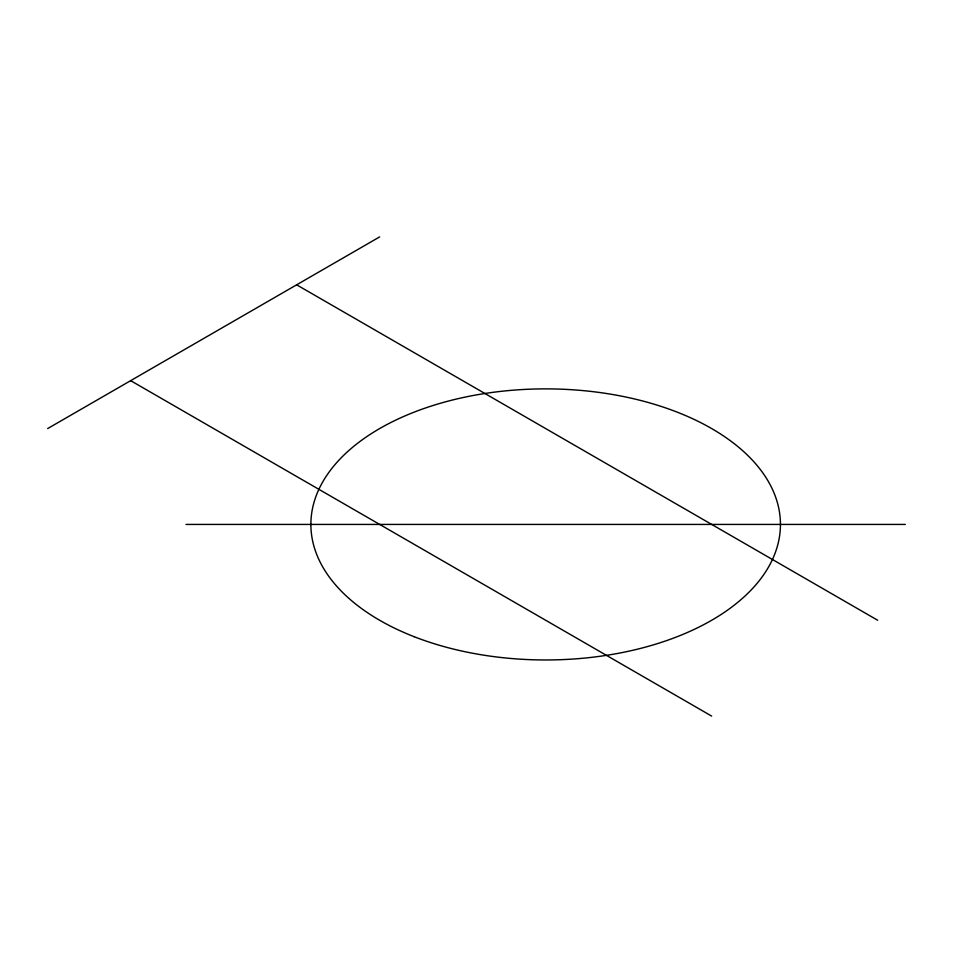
<?xml version="1.0" encoding="UTF-8"?>
<svg xmlns="http://www.w3.org/2000/svg" width="953" height="953" viewBox="0 0 953 953"><rect width="100%" height="100%" fill="white"/><g stroke="black" fill="none" stroke-linecap="round" stroke-linejoin="round"><path stroke-width="1.43" d="M47.65 428.576L379.663 236.892M185.99 524.424L905.35 524.424M296.657 284.816L877.689 620.26M130.656 380.652L711.677 716.108M414.079 636.675A234.772 135.54 0 0 0 779.84 534.097A234.772 135.54 0 0 0 443.085 402.5A234.772 135.54 0 0 0 414.079 636.675"/></g></svg>
